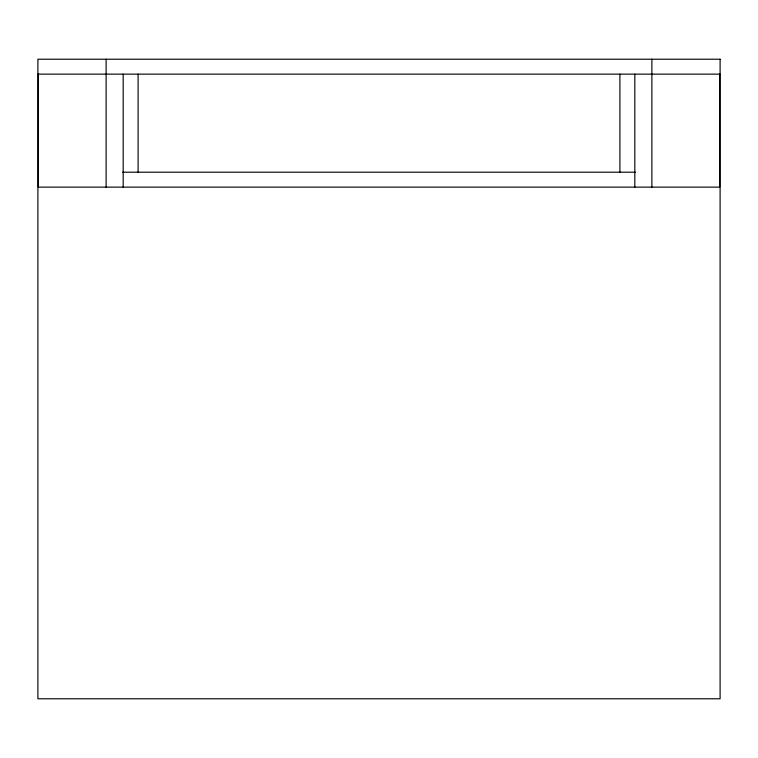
<?xml version="1.0" encoding="UTF-8"?>
<svg xmlns="http://www.w3.org/2000/svg" width="758" height="758" viewBox="0 0 758 758"><rect width="100%" height="100%" fill="white"/><g stroke="black" fill="none" stroke-linecap="round" stroke-linejoin="round"><path stroke-width="1.14" d="M37.9 74.142L720.1 74.142M122.692 172.208L635.308 172.208M719.674 74.142L719.674 187.131L38.326 187.131L38.326 74.142M651.88 59.219L651.88 187.131M634.825 74.142L634.825 187.131M619.902 74.142L619.902 172.208M138.098 74.142L138.098 172.208M123.175 74.142L123.175 187.131M106.12 59.219L106.12 187.131M720.1 59.219L37.9 59.219L37.9 698.781L720.1 698.781L720.1 59.219"/></g></svg>
